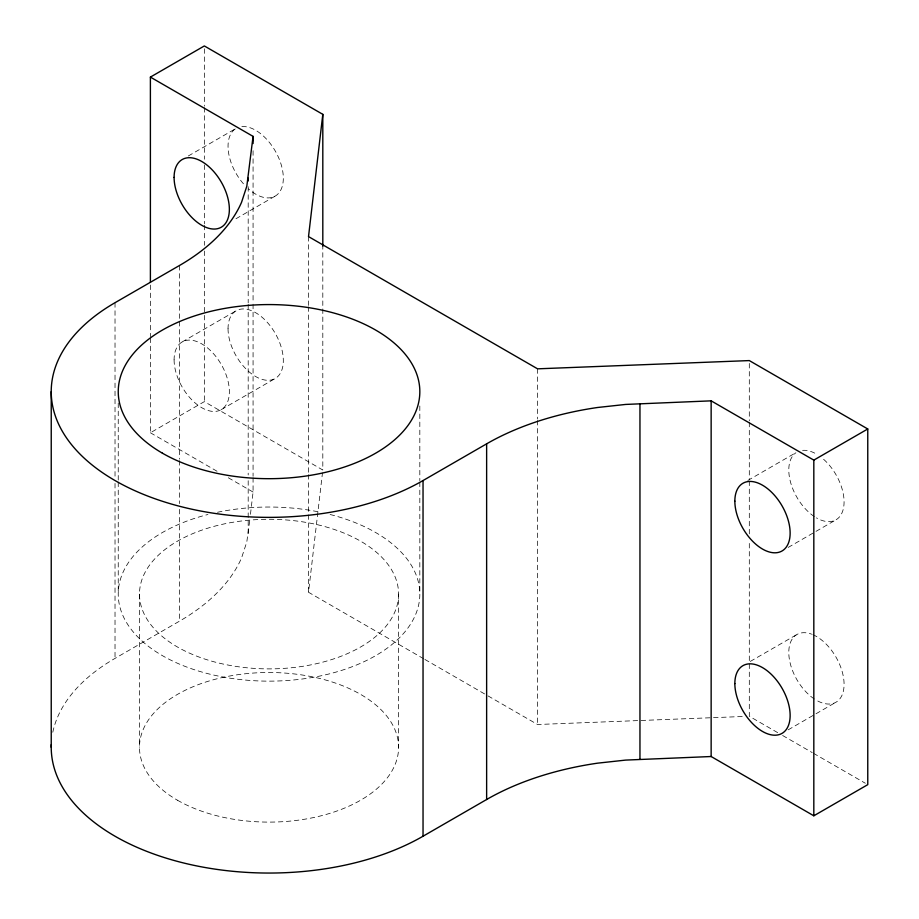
<?xml version="1.0" encoding="UTF-8"?>
<svg xmlns="http://www.w3.org/2000/svg" width="919" height="919" viewBox="0 0 919 919"><rect width="100%" height="100%" fill="white"/><g stroke="black" fill="none" stroke-linecap="round" stroke-linejoin="round"><path stroke-width="0.69" stroke-dasharray="4.59 3.45" d="M52.797 732.259A217.803 125.742 0 0 1 115.024 658.383L179.377 621.233A236.769 136.69 0 0 0 241.548 557.971L246.809 541.911L249.819 519.867M250.462 514.307L253.07 492.044L253.07 477.708M423.659 658.739L308.52 592.273L322.477 472.86M188.315 155.977L236.137 128.373A39.092 22.573 60 0 0 244.626 185.098M235.988 218.733L275.229 196.08M182.18 341.914L236.137 310.771M150.394 338.112L150.394 432.769L204.34 401.626L322.81 470.023L322.81 246.292M221.272 409.621L275.229 378.479M747.848 480.442L795.659 452.826M788.169 547.437L835.98 519.832M750.295 661.416L796.888 634.524M788.169 729.835L835.98 702.231M488.046 695.913L537.569 724.505L712.099 717.705M713.535 717.647L743.574 716.475M777.681 732.638L749.307 716.257L749.307 541.28M782.62 735.487L812.235 752.592M813.476 753.304L865.307 783.229M150.394 432.769L218.435 472.056M228.326 477.765L253.07 492.044M424.9 659.463L486.806 695.201M749.307 363.453L749.307 420.81M749.307 422.246L749.307 479.615M749.307 481.051L749.307 534.111M537.569 368.829L537.569 419.03M537.569 420.454L537.569 724.505M419.822 405.991L419.822 480.648M419.822 482.084L419.822 594.088M398.593 594.088A129.568 74.807 0 0 1 204.248 658.866A129.568 74.807 0 0 1 204.248 529.31A129.568 74.807 0 0 1 398.593 594.088L398.593 747.308M308.52 236.597L308.52 305.43M308.52 306.866L308.52 473.228M308.52 474.663L308.52 592.273M253.07 150.716L253.07 302.742M253.07 304.178L253.07 476.272M248.187 186.706L248.187 302.868M248.187 304.304L248.187 474.974M248.187 480.706L248.187 533.778M204.34 48.822L204.34 106.19M204.34 107.615L204.34 159.251M204.34 164.983L204.34 223.788M204.34 225.224L204.34 245.304M204.34 251.036L204.34 401.626M179.377 265.557L179.377 320.053M179.377 321.489L179.377 459.167M179.377 460.603L179.377 503.623M179.377 509.367L179.377 621.233M150.394 285.051L150.394 336.676M139.47 594.088L139.47 747.308M118.241 403.119L118.241 480.648M118.241 482.084L118.241 594.088M115.024 302.707L115.024 477.685M115.024 483.417L115.024 658.383M241.858 126.604A39.092 22.573 60 0 1 283.086 173.886A39.092 22.573 60 0 1 248.521 188.923M823.585 459.27A39.092 22.573 60 0 1 843.837 505.967A39.092 22.573 60 0 1 816.44 517.891M814.372 516.616A39.092 22.573 60 0 1 790.777 483.049A39.092 22.573 60 0 1 795.9 452.757M802.609 450.356A39.092 22.573 60 0 1 816.44 454.055M812.821 634.65A39.092 22.573 60 0 1 844.021 682.208A39.092 22.573 60 0 1 816.44 700.289M814.372 699.014A39.092 22.573 60 0 1 788.824 654.029A39.092 22.573 60 0 1 811.626 634.167M330.116 514.491A150.785 87.052 0 0 1 387.91 647.642A150.785 87.052 0 0 1 150.153 647.642A150.785 87.052 0 0 1 207.947 514.491M217.493 512.274A150.785 87.052 0 0 1 320.57 512.274M177.413 800.196A129.568 74.807 0 0 0 394.182 766.664A129.568 74.807 0 0 0 235.494 675.051A129.568 74.807 0 0 0 177.413 800.196M174.093 359.811A39.092 22.573 60 0 0 215.551 411.39A39.092 22.573 60 0 0 215.551 356.112A39.092 22.573 60 0 0 174.093 359.811M228.038 328.669A39.092 22.573 60 0 0 269.497 380.248A39.092 22.573 60 0 0 269.497 324.958A39.092 22.573 60 0 0 228.038 328.669"/><path stroke-width="1.38" d="M51.28 744.585A217.803 125.742 0 0 0 183.513 862.952A217.803 125.742 0 0 0 423.039 836.221L486.633 799.507A239.652 138.355 0 0 1 597.534 763.172L625.69 760.093L711.145 756.521L813.82 815.796L867.766 784.654L867.766 428.978L813.82 460.12L711.145 400.845L625.69 404.429L597.534 407.496A239.652 138.355 0 0 0 486.633 443.831L423.039 480.545A217.803 125.742 0 0 1 115.024 480.545A217.803 125.742 0 0 1 115.024 302.707L179.377 265.557A236.769 136.69 0 0 0 241.548 202.306L246.809 186.235L253.07 136.38L150.394 77.093L150.394 282.179M150.394 77.093L204.34 45.95L322.81 114.347L308.52 236.597L537.569 368.829L749.307 360.581L867.766 428.978M813.82 460.12L813.82 815.796M711.145 400.845L711.145 756.521M639.957 403.625L639.957 759.289M486.633 443.831L486.633 799.507M423.039 480.545L423.039 836.221M322.81 114.347L322.81 246.292M253.07 136.38L253.07 143.548M248.187 178.102L248.187 180.963M51.234 391.632L51.234 747.308M162.41 453.182A150.785 87.052 0 0 0 414.687 414.159A150.785 87.052 0 0 0 230.003 307.543A150.785 87.052 0 0 0 162.41 453.182M174.093 177.413A39.092 22.573 60 0 0 215.551 228.992A39.092 22.573 60 0 0 215.551 173.714A39.092 22.573 60 0 0 174.093 177.413M734.844 501.165A39.092 22.573 60 0 0 776.314 552.744A39.092 22.573 60 0 0 776.314 497.455A39.092 22.573 60 0 0 734.844 501.165M734.844 683.564A39.092 22.573 60 0 0 776.314 735.143A39.092 22.573 60 0 0 776.314 679.853A39.092 22.573 60 0 0 734.844 683.564"/></g></svg>
